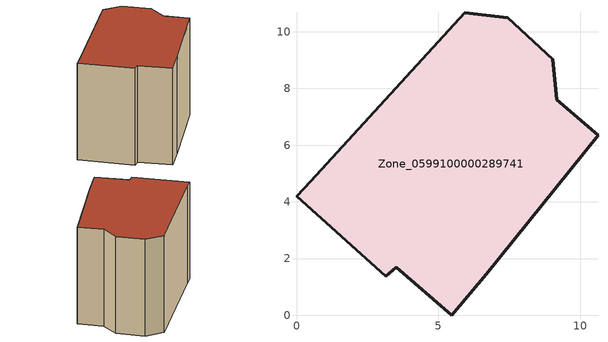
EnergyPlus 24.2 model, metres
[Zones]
Zone_0599100000289741
 floor ground (C_G): 5.93,10.67 7.44,10.49 9.04,9.03 9.17,7.6 10.63,6.35 6.69,1.44 5.47,0 3.51,1.69 3.14,1.37 0,4.2 0.5,4.73 z0
 wall outside (C_F): 0.5,4.73 0,4.2 3.14,1.37 3.51,1.69 5.47,0 6.69,1.44 10.63,6.35 9.17,7.6 9.04,9.03 7.44,10.49 5.93,10.67 0.5,4.73 z0:7.74
 roof outside (C_R): 7.44,10.49 5.93,10.67 0.5,4.73 0,4.2 3.14,1.37 3.51,1.69 5.47,0 6.69,1.44 10.63,6.35 9.17,7.6 9.04,9.03 z7.74
[BUILDING]
Pand.0599100000289741: North Axis=0; Terrain=City; Loads Convergence Tolerance Value=0.04; Temperature Convergence Tolerance Value=0.4; Solar Distribution=FullExterior; Maximum Number of Warmup Days=25; Minimum Number of Warmup Days=1
[Site:Location]
Rotterdam.The.Hague.AP_ZH_NLD Design_Conditions: Latitude=51.96; Longitude=4.45; Time Zone=1; Elevation=-4.5
[SITE:GROUNDTEMPERATURE:BUILDINGSURFACE]
18, 18, 18, 18, 18, 18, 18, 18, 18, 18, 18, 18
[MATERIAL] Thermal Absorptance=0.9; Solar Absorptance=0.7; Visible Absorptance=0.7
Name | Roughness | Thickness | Conductivity | Density | Specific Heat
G.TI.1946 | MediumSmooth | 0.15 | 1 | 540 | 1210
F.TI.1946 | Rough | 0.3 | 0.857143 | 1920 | 840
R.TI.1946 | MediumRough | 0.2 | 0.1 | 1500 | 1000
[CONSTRUCTION]
C_G: G.TI.1946
C_F: F.TI.1946
C_R: R.TI.1946
[ZONE]
Zone_0599100000289741: Type=1; Multiplier=1; Ceiling Height=Autocalculate; Volume=Autocalculate; Floor Area=autocalculate; Part of Total Floor Area=Yes
[ZONEINFILTRATION:DESIGNFLOWRATE]
Infil_Zone_0599100000289741: Zone or ZoneList or Space or SpaceList=Zone_0599100000289741; Schedule=AlwaysOn; Design Flow Rate Calculation Method=Flow/Area; Flow Rate per Floor Area=0.003; Constant Term Coefficient=1; Temperature Term Coefficient=0; Velocity Term Coefficient=0; Velocity Squared Term Coefficient=0
[HVACTEMPLATE:ZONE:IDEALLOADSAIRSYSTEM]
Zone_0599100000289741: Maximum Heating Supply Air Temperature=50; Minimum Cooling Supply Air Temperature=13; Maximum Heating Supply Air Humidity Ratio=0.0156; Minimum Cooling Supply Air Humidity Ratio=0.0077; Heating Limit=NoLimit; Cooling Limit=NoLimit; Dehumidification Control Type=ConstantSensibleHeatRatio; Cooling Sensible Heat Ratio=0.7; Dehumidification Setpoint=60; Humidification Control Type=None; Humidification Setpoint=30; Outdoor Air Method=None; Outdoor Air Flow Rate per Person=0.00944; Outdoor Air Flow Rate per Zone Floor Area=0; Outdoor Air Flow Rate per Zone=0; Demand Controlled Ventilation Type=None; Outdoor Air Economizer Type=NoEconomizer; Heat Recovery Type=None; Sensible Heat Recovery Effectiveness=0.7; Latent Heat Recovery Effectiveness=0.65
[ZONECONTROL:THERMOSTAT]
ThermostatControl_Zone_0599100000289741: Zone or ZoneList=Zone_0599100000289741; Control Type Schedule=DualSetpointControlType; Control 1=Thermostat_Zone_0599100000289741; Temperature Difference Between Cutout And Setpoint=0
[THERMOSTATSETPOINT:DUALSETPOINT]
Thermostat_Zone_0599100000289741: Heating Setpoint Temperature Schedule=HeatingSetpoint_Zone_0599100000289741; Cooling Setpoint Temperature Schedule=CoolingSetpoint_Zone_0599100000289741
[SCHEDULE:COMPACT]
HeatingSetpoint_Zone_0599100000289741: Through: 12/31, For: AllDays, Until: 24:00, 21
CoolingSetpoint_Zone_0599100000289741: Through: 12/31, For: AllDays, Until: 24:00, 24
DualSetpointControlType: Through: 12/31, For: AllDays, Until: 24:00, 4
AlwaysOn: Through: 12/31, For: AllDays, Until: 24:00, 1
